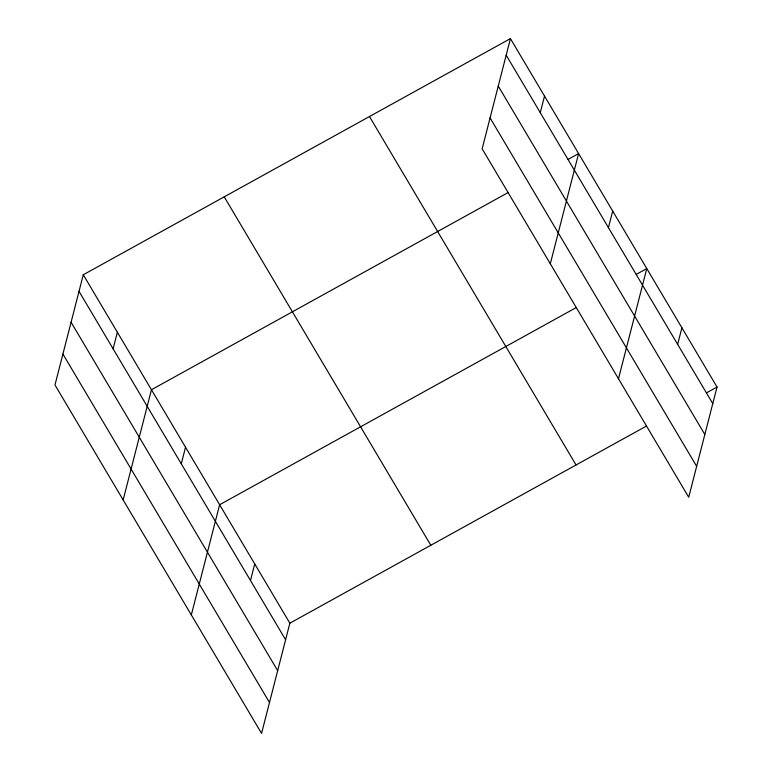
<?xml version="1.0" encoding="UTF-8"?>
<svg xmlns="http://www.w3.org/2000/svg" width="772" height="772" viewBox="0 0 772 772"><rect width="100%" height="100%" fill="white"/><g stroke="black" fill="none" stroke-linecap="round" stroke-linejoin="round"><path stroke-width="1.16" d="M83.279 274.764L54.976 384.967L261.563 733.4L289.857 623.197L83.279 274.764L510.437 38.6L717.024 387.033L688.721 497.236L482.143 148.803L510.437 38.6M113.108 348.819L117.363 332.259M123.153 499.947L151.447 389.744L508.13 192.546M181.285 463.808L185.531 447.239M191.331 614.937L219.624 504.734L576.298 307.536M250.485 580.534L254.741 563.965M540.265 112.664L544.521 96.095M550.311 263.783L578.604 153.58L568.086 159.399M608.442 227.643L612.698 211.074M618.488 378.772L646.782 268.569L636.263 274.378M677.642 344.37L681.898 327.801M289.857 623.197L646.54 425.999M706.496 392.851L717.024 387.033M506.181 55.169L712.768 403.602M498.249 86.068L704.836 434.501M490.075 117.904L696.662 466.336M369.47 116.533L576.057 464.966M224.237 196.831L430.824 545.264M79.024 291.333L285.611 639.766M71.092 322.233L277.679 670.665M62.918 354.068L269.496 702.501"/></g></svg>
